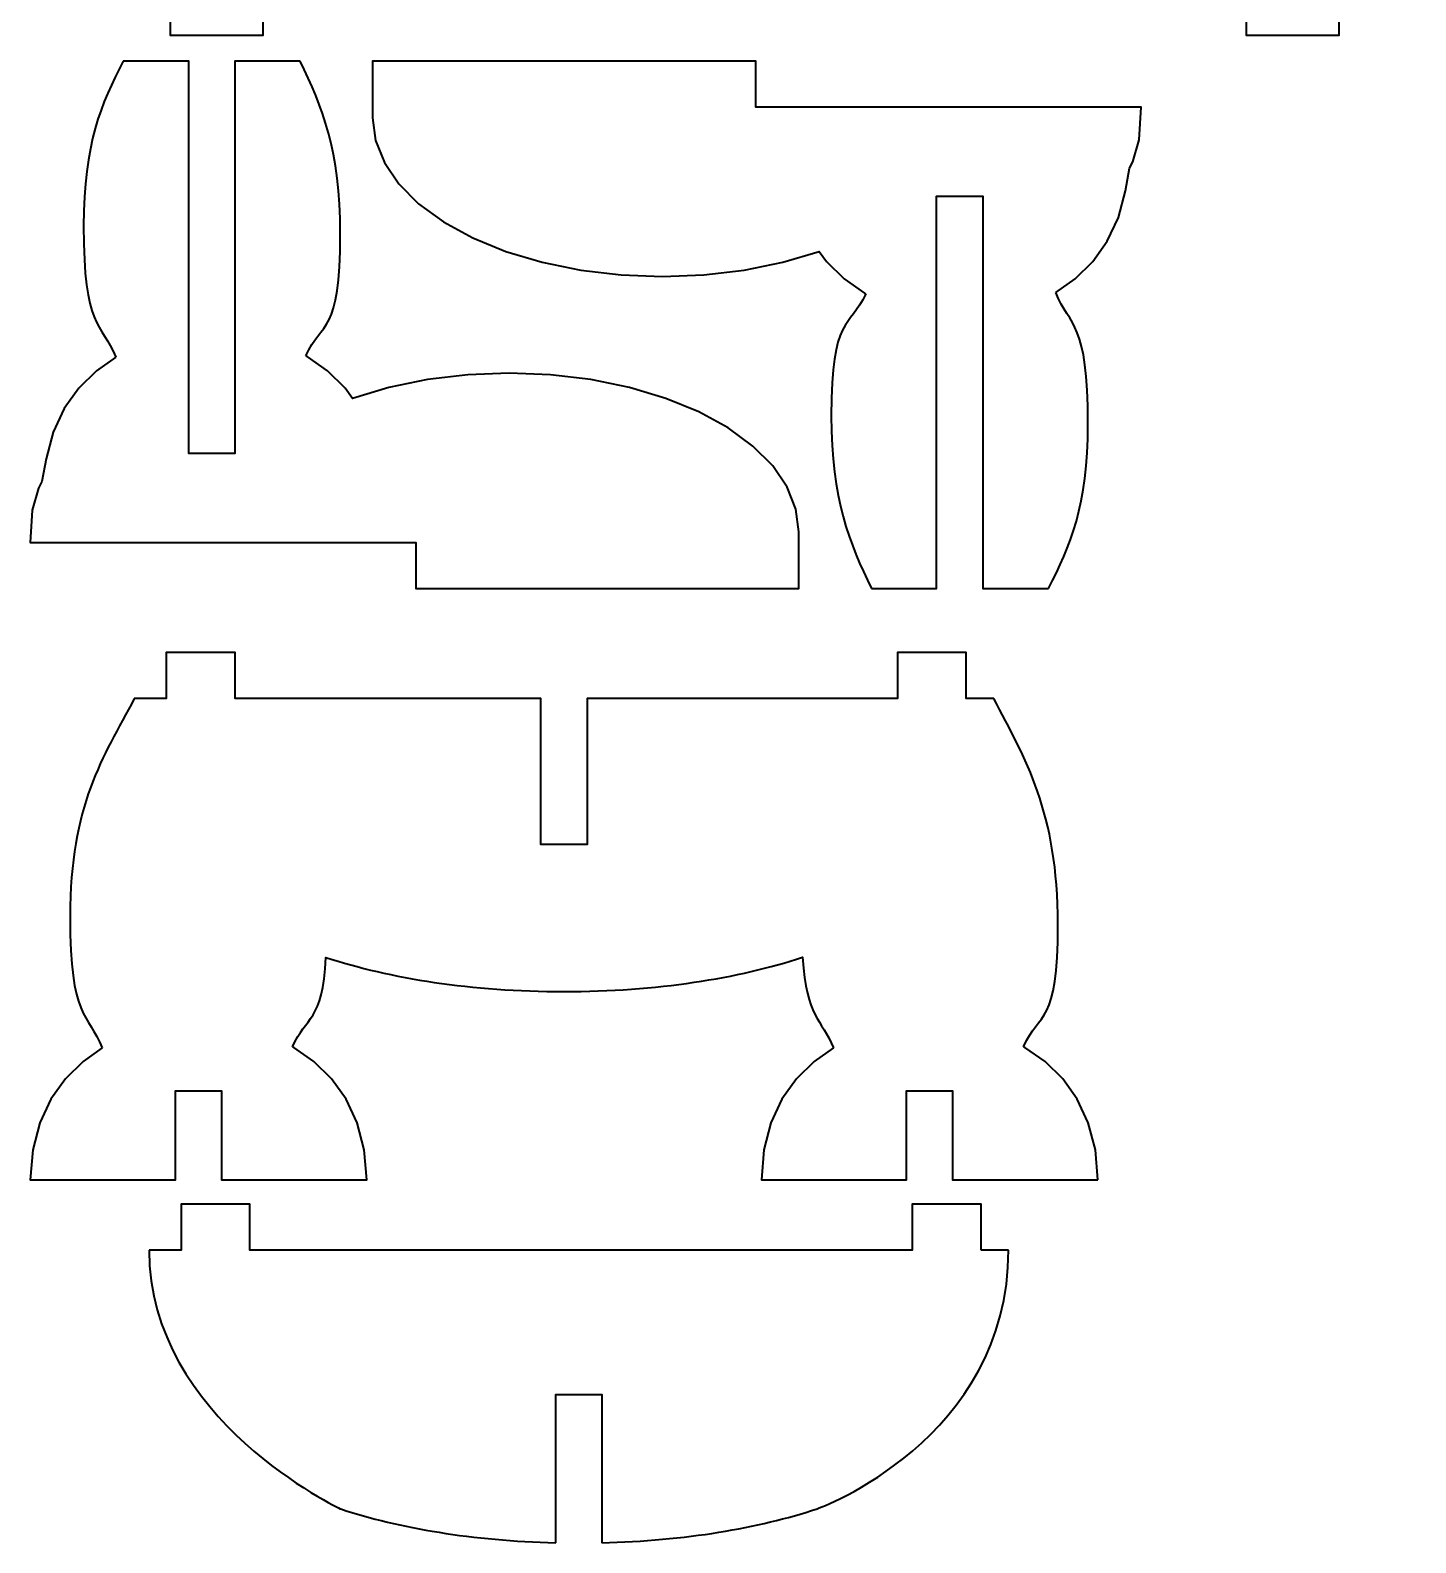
# Model space of a CAD drawing. Header units: centimetres. Extents: x -25 to 22.7, y -14.3 to 15.
# Drawn here: x 13.73 to 22.74, y -12.64 to -2.8 of the extents above; entities that cross this region are included whole.
import ezdxf

# ---------------------------------------------------------------- set-up
doc = ezdxf.new("R2010")
doc.units = ezdxf.units.CM
doc.header["$MEASUREMENT"] = 0
doc.layers.add('Layer 1', color=7, linetype='Continuous')

msp = doc.modelspace()

# ---------------------------------------------------------------- linework, layer by layer
at = {"layer": 'Layer 1', "color": 250, "lineweight": 35}
for points, knots in [([(22.74093, 0.91238), (22.74093, 0.91238), (22.74093, 3.21674), (22.74093, 3.21674), (22.74093, 3.21674), (22.74093, 3.21674), (21.58875, 5.21238), (21.58875, 5.21238), (21.58875, 5.21238), (21.58875, 5.21238), (19.59308, 6.36454), (19.59308, 6.36454), (19.59308, 6.36454), (19.59308, 6.36454), (17.28875, 6.36454), (17.28875, 6.36454), (17.28875, 6.36454), (17.28875, 6.36454), (15.29308, 5.21236), (15.29308, 5.21236), (15.29308, 5.21236), (15.29308, 5.21236), (14.14093, 3.21674), (14.14093, 3.21674), (14.14093, 3.21674), (14.14093, 3.21674), (14.14093, 0.91238), (14.14093, 0.91238), (14.14093, 0.91238), (14.14093, 0.91238), (15.29308, -1.08328), (15.29308, -1.08328), (15.29308, -1.08328), (15.29308, -1.08328), (16.2495, -1.63546), (16.2495, -1.63546), (16.2495, -1.63546), (16.2495, -1.63546), (14.6402, -1.63546), (14.6402, -1.63546), (14.6402, -1.63546), (14.6402, -1.63546), (14.6402, -2.33549), (14.6402, -2.33549), (14.6402, -2.33549), (14.6402, -2.33549), (14.6402, -2.53546), (14.6402, -2.53546), (14.6402, -2.53546), (14.6402, -2.53546), (14.6402, -2.83549), (14.6402, -2.83549), (14.6402, -2.83549), (14.6402, -2.83549), (15.24022, -2.83549), (15.24022, -2.83549), (15.24022, -2.83549), (15.24022, -2.83549), (15.24023, -2.53547), (15.24023, -2.53547), (15.24023, -2.53547), (15.24023, -2.53547), (14.94021, -2.53547), (14.94021, -2.53547), (14.94021, -2.53547), (14.94021, -2.53547), (14.9402, -1.93544), (14.9402, -1.93544), (14.9402, -1.93544), (14.9402, -1.93544), (16.7691, -1.93544), (16.7691, -1.93544), (16.7691, -1.93544), (16.7691, -1.93544), (17.36912, -1.93544), (17.36912, -1.93544), (17.36912, -1.93544), (17.36912, -1.93544), (16.84954, -1.63546), (16.84954, -1.63546), (16.84954, -1.63546), (16.84954, -1.63546), (16.70009, -1.54918), (16.70009, -1.54918), (16.70009, -1.54918), (16.70009, -1.54918), (16.8503, -1.28901), (16.8503, -1.28901), (16.8503, -1.28901), (16.8503, -1.28901), (16.33069, -0.98901), (16.33069, -0.98901), (16.33069, -0.98901), (16.33069, -0.98901), (16.18048, -1.24918), (16.18048, -1.24918), (16.18048, -1.24918), (16.18048, -1.24918), (15.51271, -0.86365), (15.51271, -0.86365), (15.51271, -0.86365), (15.51271, -0.86365), (15.12661, -0.19489), (15.12661, -0.19489), (15.12661, -0.19489), (15.12661, -0.19489), (15.38651, -0.04484), (15.38651, -0.04484), (15.38651, -0.04484), (15.38651, -0.04484), (15.08651, 0.47477), (15.08651, 0.47477), (15.08651, 0.47477), (15.08651, 0.47477), (14.82661, 0.32471), (14.82661, 0.32471), (14.82661, 0.32471), (14.82661, 0.32471), (14.44092, 0.99275), (14.44092, 0.99275), (14.44092, 0.99275), (14.44092, 0.99275), (14.44092, 1.76454), (14.44092, 1.76454), (14.44092, 1.76454), (14.44092, 1.76454), (14.74092, 1.76454), (14.74092, 1.76454), (14.74092, 1.76454), (14.74092, 1.76454), (14.74092, 2.36453), (14.74092, 2.36453), (14.74092, 2.36453), (14.74092, 2.36453), (14.44092, 2.36453), (14.44092, 2.36453), (14.44092, 2.36453), (14.44092, 2.36453), (14.44092, 3.13634), (14.44092, 3.13634), (14.44092, 3.13634), (14.44092, 3.13634), (14.8266, 3.80436), (14.8266, 3.80436), (14.8266, 3.80436), (14.8266, 3.80436), (15.08651, 3.6543), (15.08651, 3.6543), (15.08651, 3.6543), (15.08651, 3.6543), (15.38651, 4.17392), (15.38651, 4.17392), (15.38651, 4.17392), (15.38651, 4.17392), (15.1266, 4.32398), (15.1266, 4.32398), (15.1266, 4.32398), (15.1266, 4.32398), (15.51271, 4.99275), (15.51271, 4.99275), (15.51271, 4.99275), (15.51271, 4.99275), (16.18047, 5.37828), (16.18047, 5.37828), (16.18047, 5.37828), (16.18047, 5.37828), (16.33069, 5.11809), (16.33069, 5.11809), (16.33069, 5.11809), (16.33069, 5.11809), (16.8503, 5.41809), (16.8503, 5.41809), (16.8503, 5.41809), (16.8503, 5.41809), (16.70009, 5.67828), (16.70009, 5.67828), (16.70009, 5.67828), (16.70009, 5.67828), (17.36912, 6.06454), (17.36912, 6.06454), (17.36912, 6.06454), (17.36912, 6.06454), (18.14007, 6.06454), (18.14007, 6.06454), (18.14007, 6.06454), (18.14007, 6.06454), (18.14007, 5.76369), (18.14007, 5.76369), (18.14007, 5.76369), (18.14007, 5.76369), (18.74007, 5.76369), (18.74007, 5.76369), (18.74007, 5.76369), (18.74007, 5.76369), (18.74007, 6.06454), (18.74007, 6.06454), (18.74007, 6.06454), (18.74007, 6.06454), (19.51271, 6.06454), (19.51271, 6.06454), (19.51271, 6.06454), (19.51271, 6.06454), (20.18047, 5.67901), (20.18047, 5.67901), (20.18047, 5.67901), (20.18047, 5.67901), (20.02984, 5.41809), (20.02984, 5.41809), (20.02984, 5.41809), (20.02984, 5.41809), (20.54945, 5.11809), (20.54945, 5.11809), (20.54945, 5.11809), (20.54945, 5.11809), (20.70009, 5.37901), (20.70009, 5.37901), (20.70009, 5.37901), (20.70009, 5.37901), (21.36912, 4.99275), (21.36912, 4.99275), (21.36912, 4.99275), (21.36912, 4.99275), (21.75481, 4.32471), (21.75481, 4.32471), (21.75481, 4.32471), (21.75481, 4.32471), (21.49363, 4.17392), (21.49363, 4.17392), (21.49363, 4.17392), (21.49363, 4.17392), (21.79363, 3.6543), (21.79363, 3.6543), (21.79363, 3.6543), (21.79363, 3.6543), (22.05481, 3.80509), (22.05481, 3.80509), (22.05481, 3.80509), (22.05481, 3.80509), (22.44091, 3.13634), (22.44091, 3.13634), (22.44091, 3.13634), (22.44091, 3.13634), (22.44091, 2.36453), (22.44091, 2.36453), (22.44091, 2.36453), (22.44091, 2.36453), (22.13922, 2.36453), (22.13922, 2.36453), (22.13922, 2.36453), (22.13922, 2.36453), (22.13922, 1.76454), (22.13922, 1.76454), (22.13922, 1.76454), (22.13922, 1.76454), (22.44091, 1.76454), (22.44091, 1.76454), (22.44091, 1.76454), (22.44091, 1.76454), (22.44091, 0.99275), (22.44091, 0.99275), (22.44091, 0.99275), (22.44091, 0.99275), (22.0548, 0.32398), (22.0548, 0.32398), (22.0548, 0.32398), (22.0548, 0.32398), (21.79363, 0.47477), (21.79363, 0.47477), (21.79363, 0.47477), (21.79363, 0.47477), (21.49363, -0.04484), (21.49363, -0.04484), (21.49363, -0.04484), (21.49363, -0.04484), (21.7548, -0.19562), (21.7548, -0.19562), (21.7548, -0.19562), (21.7548, -0.19562), (21.36912, -0.86365), (21.36912, -0.86365), (21.36912, -0.86365), (21.36912, -0.86365), (20.70008, -1.24991), (20.70008, -1.24991), (20.70008, -1.24991), (20.70008, -1.24991), (20.54945, -0.98901), (20.54945, -0.98901), (20.54945, -0.98901), (20.54945, -0.98901), (20.02984, -1.28901), (20.02984, -1.28901), (20.02984, -1.28901), (20.02984, -1.28901), (20.18047, -1.54991), (20.18047, -1.54991), (20.18047, -1.54991), (20.18047, -1.54991), (20.03229, -1.63546), (20.03229, -1.63546), (20.03229, -1.63546), (20.03229, -1.63546), (19.51271, -1.93544), (19.51271, -1.93544), (19.51271, -1.93544), (19.51271, -1.93544), (20.11273, -1.93544), (20.11273, -1.93544), (20.11273, -1.93544), (20.11273, -1.93544), (21.93994, -1.93544), (21.93994, -1.93544), (21.93994, -1.93544), (21.93994, -1.93544), (21.93995, -2.53547), (21.93995, -2.53547), (21.93995, -2.53547), (21.93995, -2.53547), (21.63993, -2.53547), (21.63993, -2.53547), (21.63993, -2.53547), (21.63993, -2.53547), (21.63993, -2.83549), (21.63993, -2.83549), (21.63993, -2.83549), (21.63993, -2.83549), (22.23994, -2.83549), (22.23994, -2.83549), (22.23994, -2.83549), (22.23994, -2.83549), (22.23995, -2.83549), (22.23995, -2.83549), (22.23995, -2.83549), (22.23995, -2.83549), (22.23995, -2.63551), (22.23995, -2.63551), (22.23995, -2.63551), (22.23995, -2.63551), (22.23994, -1.63546), (22.23994, -1.63546), (22.23994, -1.63546), (22.23994, -1.63546), (20.63232, -1.63546), (20.63232, -1.63546), (20.63232, -1.63546), (20.63232, -1.63546), (21.58875, -1.08328), (21.58875, -1.08328), (21.58875, -1.08328), (21.58875, -1.08328), (22.74093, 0.91238), (22.74093, 0.91238)], [0, 0, 0, 0, 0.011236, 0.011236, 0.011236, 0.011236, 0.0224719, 0.0224719, 0.0224719, 0.0224719, 0.0337079, 0.0337079, 0.0337079, 0.0337079, 0.0449438, 0.0449438, 0.0449438, 0.0449438, 0.0561798, 0.0561798, 0.0561798, 0.0561798, 0.0674157, 0.0674157, 0.0674157, 0.0674157, 0.0786517, 0.0786517, 0.0786517, 0.0786517, 0.0898876, 0.0898876, 0.0898876, 0.0898876, 0.1011236, 0.1011236, 0.1011236, 0.1011236, 0.1123596, 0.1123596, 0.1123596, 0.1123596, 0.1235955, 0.1235955, 0.1235955, 0.1235955, 0.1348315, 0.1348315, 0.1348315, 0.1348315, 0.1460674, 0.1460674, 0.1460674, 0.1460674, 0.1573034, 0.1573034, 0.1573034, 0.1573034, 0.1685393, 0.1685393, 0.1685393, 0.1685393, 0.1797753, 0.1797753, 0.1797753, 0.1797753, 0.1910112, 0.1910112, 0.1910112, 0.1910112, 0.2022472, 0.2022472, 0.2022472, 0.2022472, 0.2134831, 0.2134831, 0.2134831, 0.2134831, 0.2247191, 0.2247191, 0.2247191, 0.2247191, 0.2359551, 0.2359551, 0.2359551, 0.2359551, 0.247191, 0.247191, 0.247191, 0.247191, 0.258427, 0.258427, 0.258427, 0.258427, 0.2696629, 0.2696629, 0.2696629, 0.2696629, 0.2808989, 0.2808989, 0.2808989, 0.2808989, 0.2921348, 0.2921348, 0.2921348, 0.2921348, 0.3033708, 0.3033708, 0.3033708, 0.3033708, 0.3146067, 0.3146067, 0.3146067, 0.3146067, 0.3258427, 0.3258427, 0.3258427, 0.3258427, 0.3370787, 0.3370787, 0.3370787, 0.3370787, 0.3483146, 0.3483146, 0.3483146, 0.3483146, 0.3595506, 0.3595506, 0.3595506, 0.3595506, 0.3707865, 0.3707865, 0.3707865, 0.3707865, 0.3820225, 0.3820225, 0.3820225, 0.3820225, 0.3932584, 0.3932584, 0.3932584, 0.3932584, 0.4044944, 0.4044944, 0.4044944, 0.4044944, 0.4157303, 0.4157303, 0.4157303, 0.4157303, 0.4269663, 0.4269663, 0.4269663, 0.4269663, 0.4382022, 0.4382022, 0.4382022, 0.4382022, 0.4494382, 0.4494382, 0.4494382, 0.4494382, 0.4606742, 0.4606742, 0.4606742, 0.4606742, 0.4719101, 0.4719101, 0.4719101, 0.4719101, 0.4831461, 0.4831461, 0.4831461, 0.4831461, 0.494382, 0.494382, 0.494382, 0.494382, 0.505618, 0.505618, 0.505618, 0.505618, 0.5168539, 0.5168539, 0.5168539, 0.5168539, 0.5280899, 0.5280899, 0.5280899, 0.5280899, 0.5393258, 0.5393258, 0.5393258, 0.5393258, 0.5505618, 0.5505618, 0.5505618, 0.5505618, 0.5617978, 0.5617978, 0.5617978, 0.5617978, 0.5730337, 0.5730337, 0.5730337, 0.5730337, 0.5842697, 0.5842697, 0.5842697, 0.5842697, 0.5955056, 0.5955056, 0.5955056, 0.5955056, 0.6067416, 0.6067416, 0.6067416, 0.6067416, 0.6179775, 0.6179775, 0.6179775, 0.6179775, 0.6292135, 0.6292135, 0.6292135, 0.6292135, 0.6404494, 0.6404494, 0.6404494, 0.6404494, 0.6516854, 0.6516854, 0.6516854, 0.6516854, 0.6629213, 0.6629213, 0.6629213, 0.6629213, 0.6741573, 0.6741573, 0.6741573, 0.6741573, 0.6853933, 0.6853933, 0.6853933, 0.6853933, 0.6966292, 0.6966292, 0.6966292, 0.6966292, 0.7078652, 0.7078652, 0.7078652, 0.7078652, 0.7191011, 0.7191011, 0.7191011, 0.7191011, 0.7303371, 0.7303371, 0.7303371, 0.7303371, 0.741573, 0.741573, 0.741573, 0.741573, 0.752809, 0.752809, 0.752809, 0.752809, 0.7640449, 0.7640449, 0.7640449, 0.7640449, 0.7752809, 0.7752809, 0.7752809, 0.7752809, 0.7865169, 0.7865169, 0.7865169, 0.7865169, 0.7977528, 0.7977528, 0.7977528, 0.7977528, 0.8089888, 0.8089888, 0.8089888, 0.8089888, 0.8202247, 0.8202247, 0.8202247, 0.8202247, 0.8314607, 0.8314607, 0.8314607, 0.8314607, 0.8426966, 0.8426966, 0.8426966, 0.8426966, 0.8539326, 0.8539326, 0.8539326, 0.8539326, 0.8651685, 0.8651685, 0.8651685, 0.8651685, 0.8764045, 0.8764045, 0.8764045, 0.8764045, 0.8876404, 0.8876404, 0.8876404, 0.8876404, 0.8988764, 0.8988764, 0.8988764, 0.8988764, 0.9101124, 0.9101124, 0.9101124, 0.9101124, 0.9213483, 0.9213483, 0.9213483, 0.9213483, 0.9325843, 0.9325843, 0.9325843, 0.9325843, 0.9438202, 0.9438202, 0.9438202, 0.9438202, 0.9550562, 0.9550562, 0.9550562, 0.9550562, 0.9662921, 0.9662921, 0.9662921, 0.9662921, 0.9775281, 0.9775281, 0.9775281, 0.9775281, 1, 1, 1, 1]), ([(14.33211, -3.00133), (14.19044, -3.27826), (14.07531, -3.53728), (14.07531, -4.07338), (14.07531, -4.07338), (14.07531, -4.74342), (14.19012, -4.6966), (14.28485, -4.92819)], [0, 0, 0, 0, 0.3333333, 0.3333333, 0.3333333, 0.3333333, 1, 1, 1, 1]), ([(15.48379, -3.00133), (15.48379, -3.00133), (15.06015, -3.00133), (15.06015, -3.00133), (15.06015, -3.00133), (15.06015, -3.00133), (15.06015, -5.55472), (15.06015, -5.55472), (15.06015, -5.55472), (15.06015, -5.55472), (14.76022, -5.55472), (14.76022, -5.55472), (14.76022, -5.55472), (14.76022, -5.55472), (14.76015, -3.00133), (14.76015, -3.00133), (14.76015, -3.00133), (14.76015, -3.00133), (14.33211, -3.00133), (14.33211, -3.00133)], [0, 0, 0, 0, 0.1666667, 0.1666667, 0.1666667, 0.1666667, 0.3333333, 0.3333333, 0.3333333, 0.3333333, 0.5, 0.5, 0.5, 0.5, 0.6666667, 0.6666667, 0.6666667, 0.6666667, 1, 1, 1, 1]), ([(15.52127, -4.91983), (15.62467, -4.68702), (15.74513, -4.78643), (15.74513, -4.12473), (15.74513, -4.12473), (15.74513, -3.58314), (15.62746, -3.29516), (15.48379, -3.00133)], [0, 0, 0, 0, 0.3333333, 0.3333333, 0.3333333, 0.3333333, 1, 1, 1, 1]), ([(20.39927, -4.507), (20.39927, -4.507), (20.52476, -4.41882), (20.52476, -4.41882), (20.52476, -4.41882), (20.52476, -4.41882), (20.63955, -4.30609), (20.63955, -4.30609), (20.63955, -4.30609), (20.63955, -4.30609), (20.7346, -4.17281), (20.7346, -4.17281), (20.7346, -4.17281), (20.7346, -4.17281), (20.80654, -4.01904), (20.80654, -4.01904), (20.80654, -4.01904), (20.80654, -4.01904), (20.85215, -3.84472), (20.85215, -3.84472), (20.85215, -3.84472), (20.85215, -3.84472), (20.87995, -3.69881), (20.87995, -3.69881), (20.87995, -3.69881), (20.87995, -3.69881), (20.90111, -3.6558), (20.90111, -3.6558), (20.90111, -3.6558), (20.90111, -3.6558), (20.94225, -3.51274), (20.94225, -3.51274), (20.94225, -3.51274), (20.94225, -3.51274), (20.95569, -3.30133), (20.95569, -3.30133), (20.95569, -3.30133), (20.95569, -3.30133), (18.44807, -3.30133), (18.44807, -3.30133), (18.44807, -3.30133), (18.44807, -3.30133), (18.44807, -3.00133), (18.44807, -3.00133), (18.44807, -3.00133), (18.44807, -3.00133), (15.95563, -3.00133), (15.95563, -3.00133), (15.95563, -3.00133), (15.95563, -3.00133), (15.95563, -3.37126), (15.95563, -3.37126), (15.95563, -3.37126), (15.95563, -3.37126), (15.97483, -3.51813), (15.97483, -3.51813)], [0, 0, 0, 0, 0.0666667, 0.0666667, 0.0666667, 0.0666667, 0.1333333, 0.1333333, 0.1333333, 0.1333333, 0.2, 0.2, 0.2, 0.2, 0.2666667, 0.2666667, 0.2666667, 0.2666667, 0.3333333, 0.3333333, 0.3333333, 0.3333333, 0.4, 0.4, 0.4, 0.4, 0.4666667, 0.4666667, 0.4666667, 0.4666667, 0.5333333, 0.5333333, 0.5333333, 0.5333333, 0.6, 0.6, 0.6, 0.6, 0.6666667, 0.6666667, 0.6666667, 0.6666667, 0.7333333, 0.7333333, 0.7333333, 0.7333333, 0.8, 0.8, 0.8, 0.8, 0.8666667, 0.8666667, 0.8666667, 0.8666667, 1, 1, 1, 1]), ([(15.97483, -3.51813), (15.97483, -3.51813), (16.03204, -3.662), (16.03204, -3.662), (16.03204, -3.662), (16.03204, -3.662), (16.12596, -3.79997), (16.12596, -3.79997), (16.12596, -3.79997), (16.12596, -3.79997), (16.25492, -3.92915), (16.25492, -3.92915), (16.25492, -3.92915), (16.25492, -3.92915), (16.41612, -4.04706), (16.41612, -4.04706), (16.41612, -4.04706), (16.41612, -4.04706), (16.60629, -4.15116), (16.60629, -4.15116), (16.60629, -4.15116), (16.60629, -4.15116), (16.82151, -4.23943), (16.82151, -4.23943), (16.82151, -4.23943), (16.82151, -4.23943), (17.05758, -4.31003), (17.05758, -4.31003), (17.05758, -4.31003), (17.05758, -4.31003), (17.30959, -4.36146), (17.30959, -4.36146), (17.30959, -4.36146), (17.30959, -4.36146), (17.57243, -4.39273), (17.57243, -4.39273), (17.57243, -4.39273), (17.57243, -4.39273), (17.84072, -4.40326), (17.84072, -4.40326), (17.84072, -4.40326), (17.84072, -4.40326), (18.109, -4.39273), (18.109, -4.39273), (18.109, -4.39273), (18.109, -4.39273), (18.3718, -4.36146), (18.3718, -4.36146), (18.3718, -4.36146), (18.3718, -4.36146), (18.62373, -4.31003), (18.62373, -4.31003), (18.62373, -4.31003), (18.62373, -4.31003), (18.85988, -4.23943), (18.85988, -4.23943), (18.85988, -4.23943), (18.85988, -4.23943), (18.86049, -4.23918), (18.86049, -4.23918), (18.86049, -4.23918), (18.86049, -4.23918), (18.9082, -4.30609), (18.9082, -4.30609), (18.9082, -4.30609), (18.9082, -4.30609), (19.02297, -4.41882), (19.02297, -4.41882), (19.02297, -4.41882), (19.02297, -4.41882), (19.15429, -4.5111), (19.15429, -4.5111), (19.15429, -4.5111), (19.15429, -4.5111), (19.16285, -4.51535), (19.16285, -4.51535)], [0, 0, 0, 0, 0.05, 0.05, 0.05, 0.05, 0.1, 0.1, 0.1, 0.1, 0.15, 0.15, 0.15, 0.15, 0.2, 0.2, 0.2, 0.2, 0.25, 0.25, 0.25, 0.25, 0.3, 0.3, 0.3, 0.3, 0.35, 0.35, 0.35, 0.35, 0.4, 0.4, 0.4, 0.4, 0.45, 0.45, 0.45, 0.45, 0.5, 0.5, 0.5, 0.5, 0.55, 0.55, 0.55, 0.55, 0.6, 0.6, 0.6, 0.6, 0.65, 0.65, 0.65, 0.65, 0.7, 0.7, 0.7, 0.7, 0.75, 0.75, 0.75, 0.75, 0.8, 0.8, 0.8, 0.8, 0.85, 0.85, 0.85, 0.85, 0.9, 0.9, 0.9, 0.9, 1, 1, 1, 1]), ([(19.20033, -6.43386), (19.20033, -6.43386), (19.62397, -6.43386), (19.62397, -6.43386), (19.62397, -6.43386), (19.62397, -6.43386), (19.62397, -3.88047), (19.62397, -3.88047), (19.62397, -3.88047), (19.62397, -3.88047), (19.9239, -3.88047), (19.9239, -3.88047), (19.9239, -3.88047), (19.9239, -3.88047), (19.92397, -6.43386), (19.92397, -6.43386), (19.92397, -6.43386), (19.92397, -6.43386), (20.35201, -6.43386), (20.35201, -6.43386)], [0, 0, 0, 0, 0.1666667, 0.1666667, 0.1666667, 0.1666667, 0.3333333, 0.3333333, 0.3333333, 0.3333333, 0.5, 0.5, 0.5, 0.5, 0.6666667, 0.6666667, 0.6666667, 0.6666667, 1, 1, 1, 1]), ([(19.16285, -4.51535), (19.05945, -4.74817), (18.93899, -4.64875), (18.93899, -5.31045), (18.93899, -5.31045), (18.93899, -5.85204), (19.05666, -6.14003), (19.20033, -6.43386)], [0, 0, 0, 0, 0.3333333, 0.3333333, 0.3333333, 0.3333333, 1, 1, 1, 1]), ([(20.35201, -6.43386), (20.49368, -6.15692), (20.60881, -5.8979), (20.60881, -5.3618), (20.60881, -5.3618), (20.60881, -4.69176), (20.494, -4.73859), (20.39927, -4.507)], [0, 0, 0, 0, 0.3333333, 0.3333333, 0.3333333, 0.3333333, 1, 1, 1, 1]), ([(18.70929, -5.91705), (18.70929, -5.91705), (18.65208, -5.77318), (18.65208, -5.77318), (18.65208, -5.77318), (18.65208, -5.77318), (18.55816, -5.63522), (18.55816, -5.63522), (18.55816, -5.63522), (18.55816, -5.63522), (18.4292, -5.50604), (18.4292, -5.50604), (18.4292, -5.50604), (18.4292, -5.50604), (18.268, -5.38813), (18.268, -5.38813), (18.268, -5.38813), (18.268, -5.38813), (18.07783, -5.28402), (18.07783, -5.28402), (18.07783, -5.28402), (18.07783, -5.28402), (17.86261, -5.19576), (17.86261, -5.19576), (17.86261, -5.19576), (17.86261, -5.19576), (17.62654, -5.12516), (17.62654, -5.12516), (17.62654, -5.12516), (17.62654, -5.12516), (17.37453, -5.07372), (17.37453, -5.07372), (17.37453, -5.07372), (17.37453, -5.07372), (17.11168, -5.04245), (17.11168, -5.04245), (17.11168, -5.04245), (17.11168, -5.04245), (16.84341, -5.03192), (16.84341, -5.03192), (16.84341, -5.03192), (16.84341, -5.03192), (16.57512, -5.04245), (16.57512, -5.04245), (16.57512, -5.04245), (16.57512, -5.04245), (16.31232, -5.07372), (16.31232, -5.07372), (16.31232, -5.07372), (16.31232, -5.07372), (16.06039, -5.12516), (16.06039, -5.12516), (16.06039, -5.12516), (16.06039, -5.12516), (15.82424, -5.19576), (15.82424, -5.19576), (15.82424, -5.19576), (15.82424, -5.19576), (15.82363, -5.19601), (15.82363, -5.19601), (15.82363, -5.19601), (15.82363, -5.19601), (15.77592, -5.12909), (15.77592, -5.12909), (15.77592, -5.12909), (15.77592, -5.12909), (15.66115, -5.01636), (15.66115, -5.01636), (15.66115, -5.01636), (15.66115, -5.01636), (15.52983, -4.92408), (15.52983, -4.92408), (15.52983, -4.92408), (15.52983, -4.92408), (15.52127, -4.91983), (15.52127, -4.91983)], [0, 0, 0, 0, 0.05, 0.05, 0.05, 0.05, 0.1, 0.1, 0.1, 0.1, 0.15, 0.15, 0.15, 0.15, 0.2, 0.2, 0.2, 0.2, 0.25, 0.25, 0.25, 0.25, 0.3, 0.3, 0.3, 0.3, 0.35, 0.35, 0.35, 0.35, 0.4, 0.4, 0.4, 0.4, 0.45, 0.45, 0.45, 0.45, 0.5, 0.5, 0.5, 0.5, 0.55, 0.55, 0.55, 0.55, 0.6, 0.6, 0.6, 0.6, 0.65, 0.65, 0.65, 0.65, 0.7, 0.7, 0.7, 0.7, 0.75, 0.75, 0.75, 0.75, 0.8, 0.8, 0.8, 0.8, 0.85, 0.85, 0.85, 0.85, 0.9, 0.9, 0.9, 0.9, 1, 1, 1, 1]), ([(14.28485, -4.92819), (14.28485, -4.92819), (14.15936, -5.01636), (14.15936, -5.01636), (14.15936, -5.01636), (14.15936, -5.01636), (14.04457, -5.12909), (14.04457, -5.12909), (14.04457, -5.12909), (14.04457, -5.12909), (13.94952, -5.26237), (13.94952, -5.26237), (13.94952, -5.26237), (13.94952, -5.26237), (13.87758, -5.41615), (13.87758, -5.41615), (13.87758, -5.41615), (13.87758, -5.41615), (13.83197, -5.59046), (13.83197, -5.59046), (13.83197, -5.59046), (13.83197, -5.59046), (13.80417, -5.73638), (13.80417, -5.73638), (13.80417, -5.73638), (13.80417, -5.73638), (13.78301, -5.77938), (13.78301, -5.77938), (13.78301, -5.77938), (13.78301, -5.77938), (13.74187, -5.92244), (13.74187, -5.92244), (13.74187, -5.92244), (13.74187, -5.92244), (13.72843, -6.13386), (13.72843, -6.13386), (13.72843, -6.13386), (13.72843, -6.13386), (16.23605, -6.13386), (16.23605, -6.13386), (16.23605, -6.13386), (16.23605, -6.13386), (16.23605, -6.43386), (16.23605, -6.43386), (16.23605, -6.43386), (16.23605, -6.43386), (18.72849, -6.43386), (18.72849, -6.43386), (18.72849, -6.43386), (18.72849, -6.43386), (18.72849, -6.06393), (18.72849, -6.06393), (18.72849, -6.06393), (18.72849, -6.06393), (18.70929, -5.91705), (18.70929, -5.91705)], [0, 0, 0, 0, 0.0666667, 0.0666667, 0.0666667, 0.0666667, 0.1333333, 0.1333333, 0.1333333, 0.1333333, 0.2, 0.2, 0.2, 0.2, 0.2666667, 0.2666667, 0.2666667, 0.2666667, 0.3333333, 0.3333333, 0.3333333, 0.3333333, 0.4, 0.4, 0.4, 0.4, 0.4666667, 0.4666667, 0.4666667, 0.4666667, 0.5333333, 0.5333333, 0.5333333, 0.5333333, 0.6, 0.6, 0.6, 0.6, 0.6666667, 0.6666667, 0.6666667, 0.6666667, 0.7333333, 0.7333333, 0.7333333, 0.7333333, 0.8, 0.8, 0.8, 0.8, 0.8666667, 0.8666667, 0.8666667, 0.8666667, 1, 1, 1, 1]), ([(19.99596, -7.14975), (19.99596, -7.14975), (19.81739, -7.14975), (19.81739, -7.14975), (19.81739, -7.14975), (19.81739, -7.14975), (19.81739, -6.84975), (19.81739, -6.84975), (19.81739, -6.84975), (19.81739, -6.84975), (19.3691, -6.84975), (19.3691, -6.84975), (19.3691, -6.84975), (19.3691, -6.84975), (19.3691, -7.14975), (19.3691, -7.14975), (19.3691, -7.14975), (19.3691, -7.14975), (17.35056, -7.14975), (17.35056, -7.14975), (17.35056, -7.14975), (17.35056, -7.14975), (17.35056, -8.09975), (17.35056, -8.09975), (17.35056, -8.09975), (17.35056, -8.09975), (17.05055, -8.09975), (17.05055, -8.09975), (17.05055, -8.09975), (17.05055, -8.09975), (17.05055, -7.14975), (17.05055, -7.14975), (17.05055, -7.14975), (17.05055, -7.14975), (15.06146, -7.14975), (15.06146, -7.14975), (15.06146, -7.14975), (15.06146, -7.14975), (15.06146, -6.84975), (15.06146, -6.84975), (15.06146, -6.84975), (15.06146, -6.84975), (14.61318, -6.84975), (14.61318, -6.84975), (14.61318, -6.84975), (14.61318, -6.84975), (14.61318, -7.14975), (14.61318, -7.14975), (14.61318, -7.14975), (14.61318, -7.14975), (14.40514, -7.14975), (14.40514, -7.14975)], [0, 0, 0, 0, 0.0714286, 0.0714286, 0.0714286, 0.0714286, 0.1428571, 0.1428571, 0.1428571, 0.1428571, 0.2142857, 0.2142857, 0.2142857, 0.2142857, 0.2857143, 0.2857143, 0.2857143, 0.2857143, 0.3571429, 0.3571429, 0.3571429, 0.3571429, 0.4285714, 0.4285714, 0.4285714, 0.4285714, 0.5, 0.5, 0.5, 0.5, 0.5714286, 0.5714286, 0.5714286, 0.5714286, 0.6428571, 0.6428571, 0.6428571, 0.6428571, 0.7142857, 0.7142857, 0.7142857, 0.7142857, 0.7857143, 0.7857143, 0.7857143, 0.7857143, 0.8571429, 0.8571429, 0.8571429, 0.8571429, 1, 1, 1, 1]), ([(14.40514, -7.14975), (14.2017, -7.53479), (13.98769, -7.83782), (13.98769, -8.56864), (13.98769, -8.56864), (13.98769, -9.23869), (14.10249, -9.19186), (14.19722, -9.42345)], [0, 0, 0, 0, 0.3333333, 0.3333333, 0.3333333, 0.3333333, 1, 1, 1, 1]), ([(20.18956, -9.41509), (20.29296, -9.18229), (20.41342, -9.2817), (20.41342, -8.62), (20.41342, -8.62), (20.41342, -7.88923), (20.19937, -7.5348), (19.99596, -7.14975)], [0, 0, 0, 0, 0.3333333, 0.3333333, 0.3333333, 0.3333333, 1, 1, 1, 1]), ([(15.43365, -9.41509), (15.52415, -9.21131), (15.62772, -9.26206), (15.65214, -8.83411), (15.65214, -8.83411), (16.06888, -8.97064), (16.59721, -9.05619), (17.20055, -9.05619), (17.20055, -9.05619), (17.80509, -9.05619), (18.33434, -8.97032), (18.75145, -8.83332), (18.75145, -8.83332), (18.77888, -9.23083), (18.87317, -9.22793), (18.95313, -9.42345)], [0, 0, 0, 0, 0.2, 0.2, 0.2, 0.2, 0.4, 0.4, 0.4, 0.4, 0.6, 0.6, 0.6, 0.6, 1, 1, 1, 1]), ([(14.19722, -9.42345), (14.19722, -9.42345), (14.07173, -9.51163), (14.07173, -9.51163), (14.07173, -9.51163), (14.07173, -9.51163), (13.95694, -9.62437), (13.95694, -9.62437), (13.95694, -9.62437), (13.95694, -9.62437), (13.86189, -9.75764), (13.86189, -9.75764), (13.86189, -9.75764), (13.86189, -9.75764), (13.78996, -9.91141), (13.78996, -9.91141), (13.78996, -9.91141), (13.78996, -9.91141), (13.74434, -10.08572), (13.74434, -10.08572), (13.74434, -10.08572), (13.74434, -10.08572), (13.72843, -10.28053), (13.72843, -10.28053), (13.72843, -10.28053), (13.72843, -10.28053), (14.67259, -10.28053), (14.67259, -10.28053), (14.67259, -10.28053), (14.67259, -10.28053), (14.67259, -9.7014), (14.67259, -9.7014), (14.67259, -9.7014), (14.67259, -9.7014), (14.97259, -9.7014), (14.97259, -9.7014), (14.97259, -9.7014), (14.97259, -9.7014), (14.97259, -10.28053), (14.97259, -10.28053), (14.97259, -10.28053), (14.97259, -10.28053), (15.91676, -10.28053), (15.91676, -10.28053), (15.91676, -10.28053), (15.91676, -10.28053), (15.90085, -10.08572), (15.90085, -10.08572), (15.90085, -10.08572), (15.90085, -10.08572), (15.85526, -9.91141), (15.85526, -9.91141), (15.85526, -9.91141), (15.85526, -9.91141), (15.78331, -9.75764), (15.78331, -9.75764), (15.78331, -9.75764), (15.78331, -9.75764), (15.6883, -9.62437), (15.6883, -9.62437), (15.6883, -9.62437), (15.6883, -9.62437), (15.57352, -9.51163), (15.57352, -9.51163), (15.57352, -9.51163), (15.57352, -9.51163), (15.4422, -9.41935), (15.4422, -9.41935), (15.4422, -9.41935), (15.4422, -9.41935), (15.43365, -9.41509), (15.43365, -9.41509)], [0, 0, 0, 0, 0.0526316, 0.0526316, 0.0526316, 0.0526316, 0.1052632, 0.1052632, 0.1052632, 0.1052632, 0.1578947, 0.1578947, 0.1578947, 0.1578947, 0.2105263, 0.2105263, 0.2105263, 0.2105263, 0.2631579, 0.2631579, 0.2631579, 0.2631579, 0.3157895, 0.3157895, 0.3157895, 0.3157895, 0.3684211, 0.3684211, 0.3684211, 0.3684211, 0.4210526, 0.4210526, 0.4210526, 0.4210526, 0.4736842, 0.4736842, 0.4736842, 0.4736842, 0.5263158, 0.5263158, 0.5263158, 0.5263158, 0.5789474, 0.5789474, 0.5789474, 0.5789474, 0.6315789, 0.6315789, 0.6315789, 0.6315789, 0.6842105, 0.6842105, 0.6842105, 0.6842105, 0.7368421, 0.7368421, 0.7368421, 0.7368421, 0.7894737, 0.7894737, 0.7894737, 0.7894737, 0.8421053, 0.8421053, 0.8421053, 0.8421053, 0.8947368, 0.8947368, 0.8947368, 0.8947368, 1, 1, 1, 1]), ([(18.95313, -9.42345), (18.95313, -9.42345), (18.82764, -9.51163), (18.82764, -9.51163), (18.82764, -9.51163), (18.82764, -9.51163), (18.71286, -9.62437), (18.71286, -9.62437), (18.71286, -9.62437), (18.71286, -9.62437), (18.61781, -9.75764), (18.61781, -9.75764), (18.61781, -9.75764), (18.61781, -9.75764), (18.54587, -9.91141), (18.54587, -9.91141), (18.54587, -9.91141), (18.54587, -9.91141), (18.50025, -10.08572), (18.50025, -10.08572), (18.50025, -10.08572), (18.50025, -10.08572), (18.48434, -10.28053), (18.48434, -10.28053), (18.48434, -10.28053), (18.48434, -10.28053), (19.4285, -10.28053), (19.4285, -10.28053), (19.4285, -10.28053), (19.4285, -10.28053), (19.42851, -9.7014), (19.42851, -9.7014), (19.42851, -9.7014), (19.42851, -9.7014), (19.72851, -9.7014), (19.72851, -9.7014), (19.72851, -9.7014), (19.72851, -9.7014), (19.72851, -10.28053), (19.72851, -10.28053), (19.72851, -10.28053), (19.72851, -10.28053), (20.67268, -10.28053), (20.67268, -10.28053)], [0, 0, 0, 0, 0.0833333, 0.0833333, 0.0833333, 0.0833333, 0.1666667, 0.1666667, 0.1666667, 0.1666667, 0.25, 0.25, 0.25, 0.25, 0.3333333, 0.3333333, 0.3333333, 0.3333333, 0.4166667, 0.4166667, 0.4166667, 0.4166667, 0.5, 0.5, 0.5, 0.5, 0.5833333, 0.5833333, 0.5833333, 0.5833333, 0.6666667, 0.6666667, 0.6666667, 0.6666667, 0.75, 0.75, 0.75, 0.75, 0.8333333, 0.8333333, 0.8333333, 0.8333333, 1, 1, 1, 1]), ([(20.67268, -10.28053), (20.67268, -10.28053), (20.65676, -10.08572), (20.65676, -10.08572), (20.65676, -10.08572), (20.65676, -10.08572), (20.61117, -9.91141), (20.61117, -9.91141), (20.61117, -9.91141), (20.61117, -9.91141), (20.53923, -9.75764), (20.53923, -9.75764), (20.53923, -9.75764), (20.53923, -9.75764), (20.44422, -9.62437), (20.44422, -9.62437), (20.44422, -9.62437), (20.44422, -9.62437), (20.32943, -9.51163), (20.32943, -9.51163), (20.32943, -9.51163), (20.32943, -9.51163), (20.19811, -9.41935), (20.19811, -9.41935), (20.19811, -9.41935), (20.19811, -9.41935), (20.18956, -9.41509), (20.18956, -9.41509)], [0, 0, 0, 0, 0.125, 0.125, 0.125, 0.125, 0.25, 0.25, 0.25, 0.25, 0.375, 0.375, 0.375, 0.375, 0.5, 0.5, 0.5, 0.5, 0.625, 0.625, 0.625, 0.625, 0.75, 0.75, 0.75, 0.75, 1, 1, 1, 1]), ([(19.9132, -10.73889), (19.9132, -10.73889), (19.9132, -10.43889), (19.9132, -10.43889), (19.9132, -10.43889), (19.9132, -10.43889), (19.46492, -10.43889), (19.46492, -10.43889), (19.46492, -10.43889), (19.46492, -10.43889), (19.46492, -10.73889), (19.46492, -10.73889), (19.46492, -10.73889), (19.46492, -10.73889), (15.15728, -10.73889), (15.15728, -10.73889), (15.15728, -10.73889), (15.15728, -10.73889), (15.15728, -10.43889), (15.15728, -10.43889), (15.15728, -10.43889), (15.15728, -10.43889), (14.709, -10.43889), (14.709, -10.43889), (14.709, -10.43889), (14.709, -10.43889), (14.709, -10.73889), (14.709, -10.73889), (14.709, -10.73889), (14.709, -10.73889), (14.50096, -10.73889), (14.50096, -10.73889)], [0, 0, 0, 0, 0.1111111, 0.1111111, 0.1111111, 0.1111111, 0.2222222, 0.2222222, 0.2222222, 0.2222222, 0.3333333, 0.3333333, 0.3333333, 0.3333333, 0.4444444, 0.4444444, 0.4444444, 0.4444444, 0.5555556, 0.5555556, 0.5555556, 0.5555556, 0.6666667, 0.6666667, 0.6666667, 0.6666667, 0.7777778, 0.7777778, 0.7777778, 0.7777778, 1, 1, 1, 1]), ([(14.50096, -10.73889), (14.50096, -11.84262), (15.74796, -12.42325), (15.74796, -12.42325), (15.74796, -12.42325), (16.12975, -12.54834), (16.6054, -12.63041), (17.14637, -12.64333)], [0, 0, 0, 0, 0.3333333, 0.3333333, 0.3333333, 0.3333333, 1, 1, 1, 1]), ([(17.44637, -12.64333), (17.98852, -12.63038), (18.46508, -12.54799), (18.84727, -12.42246), (18.84727, -12.42246), (18.84727, -12.42246), (20.09178, -11.97525), (20.09178, -10.73889)], [0, 0, 0, 0, 0.3333333, 0.3333333, 0.3333333, 0.3333333, 1, 1, 1, 1]), ([(17.14637, -12.64333), (17.14637, -12.64333), (17.14637, -11.67928), (17.14637, -11.67928), (17.14637, -11.67928), (17.14637, -11.67928), (17.44637, -11.67928), (17.44637, -11.67928), (17.44637, -11.67928), (17.44637, -11.67928), (17.44637, -12.64333), (17.44637, -12.64333)], [0, 0, 0, 0, 0.25, 0.25, 0.25, 0.25, 0.5, 0.5, 0.5, 0.5, 1, 1, 1, 1])]:
    msp.add_open_spline(points, degree=3, knots=knots, dxfattribs=at)
msp.add_open_spline([(20.09178, -10.73889), (20.09178, -10.73889), (19.9132, -10.73889), (19.9132, -10.73889)], degree=3, dxfattribs=at)

doc.saveas('drawing.dxf')
